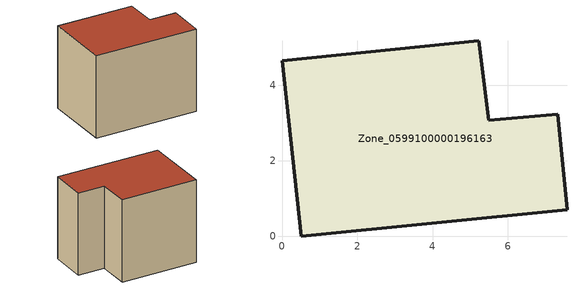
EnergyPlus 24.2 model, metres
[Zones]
Zone_0599100000196163
 floor ground (C_G): 0.51,0 0,4.65 5.23,5.18 5.49,3.07 7.33,3.24 7.57,0.7 z0.03
 wall outside (C_F): 0.51,0 7.57,0.7 7.33,3.24 5.49,3.07 5.23,5.18 0,4.65 0.51,0 z0.03:5.72
 roof outside (C_R): 0,4.65 0.51,0 7.57,0.7 7.33,3.24 5.49,3.07 5.23,5.18 z5.72
[BUILDING]
Pand.0599100000196163: North Axis=0; Terrain=City; Loads Convergence Tolerance Value=0.04; Temperature Convergence Tolerance Value=0.4; Solar Distribution=FullExterior; Maximum Number of Warmup Days=25; Minimum Number of Warmup Days=1
[Site:Location]
Rotterdam.The.Hague.AP_ZH_NLD Design_Conditions: Latitude=51.96; Longitude=4.45; Time Zone=1; Elevation=-4.5
[SITE:GROUNDTEMPERATURE:BUILDINGSURFACE]
18, 18, 18, 18, 18, 18, 18, 18, 18, 18, 18, 18
[MATERIAL] Thermal Absorptance=0.9; Solar Absorptance=0.7; Visible Absorptance=0.7
Name | Roughness | Thickness | Conductivity | Density | Specific Heat
G.TI.1946 | MediumSmooth | 0.15 | 1 | 540 | 1210
F.TI.1946 | Rough | 0.3 | 0.857143 | 1920 | 840
R.TI.1946 | MediumRough | 0.2 | 0.1 | 1500 | 1000
[CONSTRUCTION]
C_G: G.TI.1946
C_F: F.TI.1946
C_R: R.TI.1946
[ZONE]
Zone_0599100000196163: Type=1; Multiplier=1; Ceiling Height=Autocalculate; Volume=Autocalculate; Floor Area=autocalculate; Part of Total Floor Area=Yes
[ZONEINFILTRATION:DESIGNFLOWRATE]
Infil_Zone_0599100000196163: Zone or ZoneList or Space or SpaceList=Zone_0599100000196163; Schedule=AlwaysOn; Design Flow Rate Calculation Method=Flow/Area; Flow Rate per Floor Area=0.003; Constant Term Coefficient=1; Temperature Term Coefficient=0; Velocity Term Coefficient=0; Velocity Squared Term Coefficient=0
[HVACTEMPLATE:ZONE:IDEALLOADSAIRSYSTEM]
Zone_0599100000196163: Maximum Heating Supply Air Temperature=50; Minimum Cooling Supply Air Temperature=13; Maximum Heating Supply Air Humidity Ratio=0.0156; Minimum Cooling Supply Air Humidity Ratio=0.0077; Heating Limit=NoLimit; Cooling Limit=NoLimit; Dehumidification Control Type=ConstantSensibleHeatRatio; Cooling Sensible Heat Ratio=0.7; Dehumidification Setpoint=60; Humidification Control Type=None; Humidification Setpoint=30; Outdoor Air Method=None; Outdoor Air Flow Rate per Person=0.00944; Outdoor Air Flow Rate per Zone Floor Area=0; Outdoor Air Flow Rate per Zone=0; Demand Controlled Ventilation Type=None; Outdoor Air Economizer Type=NoEconomizer; Heat Recovery Type=None; Sensible Heat Recovery Effectiveness=0.7; Latent Heat Recovery Effectiveness=0.65
[ZONECONTROL:THERMOSTAT]
ThermostatControl_Zone_0599100000196163: Zone or ZoneList=Zone_0599100000196163; Control Type Schedule=DualSetpointControlType; Control 1=Thermostat_Zone_0599100000196163; Temperature Difference Between Cutout And Setpoint=0
[THERMOSTATSETPOINT:DUALSETPOINT]
Thermostat_Zone_0599100000196163: Heating Setpoint Temperature Schedule=HeatingSetpoint_Zone_0599100000196163; Cooling Setpoint Temperature Schedule=CoolingSetpoint_Zone_0599100000196163
[SCHEDULE:COMPACT]
HeatingSetpoint_Zone_0599100000196163: Through: 12/31, For: AllDays, Until: 24:00, 21
CoolingSetpoint_Zone_0599100000196163: Through: 12/31, For: AllDays, Until: 24:00, 24
DualSetpointControlType: Through: 12/31, For: AllDays, Until: 24:00, 4
AlwaysOn: Through: 12/31, For: AllDays, Until: 24:00, 1
